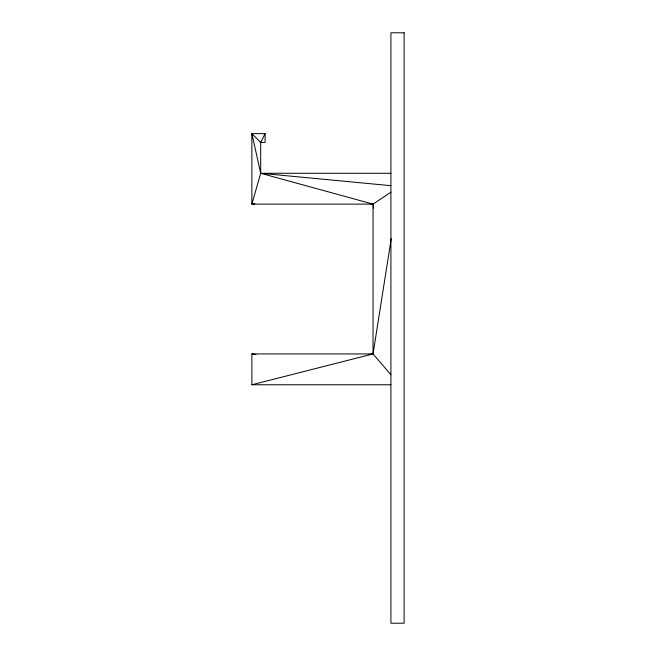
<?xml version="1.0" encoding="UTF-8"?>
<svg xmlns="http://www.w3.org/2000/svg" width="656" height="656" viewBox="0 0 656 656"><rect width="100%" height="100%" fill="white"/><g stroke="black" fill="none" stroke-linecap="round" stroke-linejoin="round"><path stroke-width="0.98" d="M391.23 238.702L373.034 353.928L390.91 374.781M254.897 203.68L251.871 204.123L251.871 133.627L265.09 133.627L260.686 142.442L260.686 173.282L251.871 204.123L373.034 204.123L390.91 192.208M369 354.511L373.034 353.928L251.871 353.928L251.871 384.769L373.034 353.928L373.034 204.123L260.686 173.282L251.871 133.627L260.686 142.442L265.09 142.442L265.09 133.627M390.91 173.282L260.686 173.282L390.91 185.681M251.871 384.769L390.91 384.769M370.009 203.68L373.034 204.123L373.625 208.157M251.871 353.928L255.906 354.511M404.129 32.8L390.91 32.8L390.91 623.2L404.129 623.2L404.129 32.8"/></g></svg>
